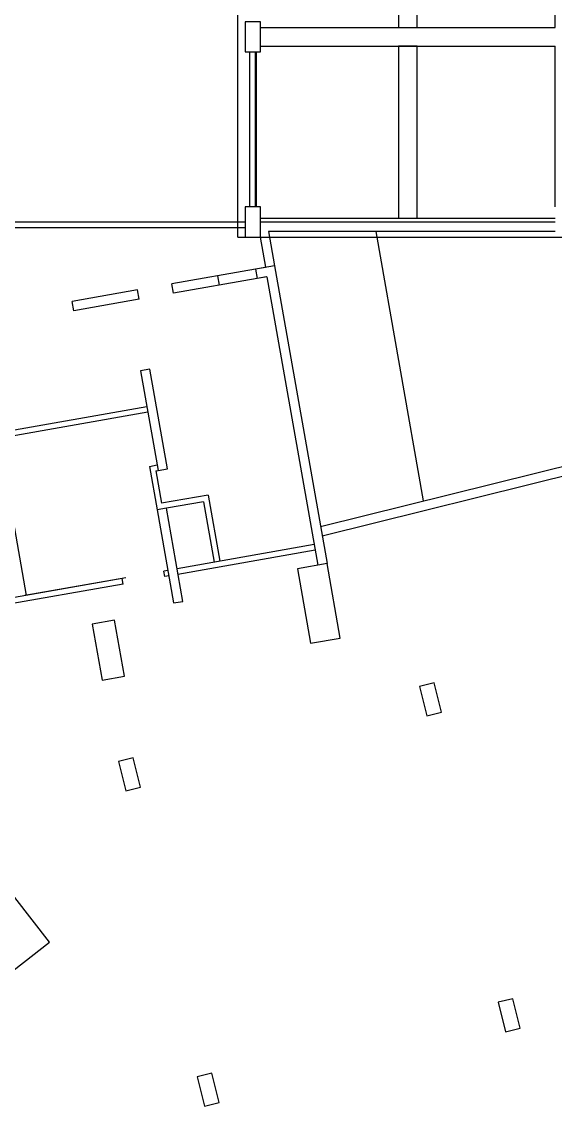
# Model space of a CAD drawing. Header units: metres. Extents: x -681087 to 1033303, y 74272 to 2630761.
# Drawn here: x 82328 to 96441, y 2307616 to 2336304 of the extents above; entities that cross this region are included whole.
import ezdxf

# ---------------------------------------------------------------- set-up
doc = ezdxf.new("R2010")
doc.units = ezdxf.units.M
for name, color, linetype in [('SKELETON_CLEAN', 7, 'Continuous'), ('SKELETON_ISOLATED', 1, 'Continuous'), ('SKELETON_ORIGINAL', 8, 'Continuous')]:
    doc.layers.add(name, color=color, linetype=linetype)

msp = doc.modelspace()

# ---------------------------------------------------------------- linework, layer by layer
at = {"layer": 'SKELETON_CLEAN'}
for p, q in [((88041, 2330604), (88041, 2387304)), ((92291, 2344052), (92291, 2336154)), ((92791, 2336154), (92791, 2344052)), ((96441, 2336154), (96441, 2344052)), ((88641, 2336304), (88241, 2336304)), ((88241, 2336304), (88241, 2335504)), ((88641, 2335504), (88641, 2336304)), ((88641, 2336154), (96441, 2336154)), ((92291, 2336154), (92791, 2336154)), ((88641, 2335654), (96441, 2335654)), ((92791, 2335654), (92291, 2335654)), ((92291, 2335654), (92291, 2331104)), ((92791, 2331104), (92791, 2335654)), ((96441, 2331404), (96441, 2335654)), ((88241, 2335504), (88641, 2335504)), ((88641, 2331404), (88241, 2331404)), ((88241, 2331404), (88241, 2330604)), ((88641, 2330604), (88641, 2331404)), ((92291, 2331104), (92791, 2331104)), ((88859, 2330754), (89018, 2329849)), ((96441, 2330754), (88859, 2330754)), ((88041, 2330604), (98375, 2330604)), ((88241, 2330604), (88641, 2330604)), ((88631, 2330604), (88772, 2329808)), ((88772, 2329806), (88511, 2329760)), ((89018, 2329849), (88664, 2329787)), ((89018, 2329849), (90407, 2321971)), ((88511, 2329760), (86295, 2329369)), ((88554, 2329514), (86339, 2329123)), ((88511, 2329760), (88554, 2329514)), ((85389, 2329209), (83666, 2328905)), ((85433, 2328963), (85389, 2329209)), ((86339, 2329123), (86295, 2329369)), ((85433, 2328963), (83709, 2328659)), ((83709, 2328659), (83666, 2328905)), ((85718, 2327115), (85472, 2327071)), ((85472, 2327071), (85937, 2324432)), ((86183, 2324475), (85718, 2327115)), ((85639, 2326121), (81543, 2325398)), ((85665, 2325973), (81716, 2325277)), ((81716, 2325277), (82447, 2321131)), ((90234, 2322948), (99842, 2325343)), ((90277, 2322701), (100145, 2325161)), ((85704, 2324543), (85911, 2324580)), ((85704, 2324543), (85907, 2323391)), ((85878, 2324422), (85937, 2324432)), ((85878, 2324422), (86029, 2323565)), ((85937, 2324432), (86183, 2324475)), ((87260, 2323782), (86029, 2323565)), ((87260, 2323782), (87568, 2322034)), ((87138, 2323608), (86154, 2323434)), ((87138, 2323608), (87421, 2322008)), ((86154, 2323434), (85907, 2323391)), ((85907, 2323391), (86342, 2320929)), ((86588, 2320972), (86154, 2323434)), ((86190, 2321791), (86091, 2321773)), ((86117, 2321626), (86091, 2321773)), ((90407, 2321971), (89620, 2321832)), ((89620, 2321832), (89967, 2319862)), ((90755, 2320001), (90407, 2321971)), ((84988, 2321579), (75933, 2319982)), ((85014, 2321431), (84988, 2321579)), ((86216, 2321643), (86117, 2321626)), ((85014, 2321431), (75959, 2319834)), ((86342, 2320929), (86588, 2320972)), ((84782, 2320471), (84191, 2320367)), ((84191, 2320367), (84452, 2318890)), ((85043, 2318994), (84782, 2320471)), ((89967, 2319862), (90755, 2320001)), ((84452, 2318890), (85043, 2318994)), ((93234, 2318817), (92846, 2318721)), ((92846, 2318721), (93039, 2317944)), ((93428, 2318041), (93234, 2318817)), ((93039, 2317944), (93428, 2318041)), ((85278, 2316834), (84889, 2316737)), ((84889, 2316737), (85083, 2315961)), ((85471, 2316057), (85278, 2316834)), ((85083, 2315961), (85471, 2316057)), ((83065, 2311960), (80369, 2315410)), ((78612, 2308481), (83065, 2311960)), ((95317, 2310463), (94929, 2310367)), ((94929, 2310367), (95122, 2309590)), ((95510, 2309687), (95317, 2310463)), ((95122, 2309590), (95510, 2309687)), ((87358, 2308489), (86970, 2308392)), ((86970, 2308392), (87164, 2307616)), ((87552, 2307713), (87358, 2308489)), ((87164, 2307616), (87552, 2307713))]:
    msp.add_line(p, q, dxfattribs=at)
at = {"layer": 'SKELETON_ISOLATED'}
for p, q in [((88366, 2331404), (88366, 2335504)), ((88528, 2331404), (88528, 2335504)), ((88241, 2331004), (80441, 2331004)), ((88641, 2331104), (96441, 2331104)), ((96441, 2331004), (88641, 2331004)), ((88241, 2330854), (80441, 2330854)), ((92957, 2323627), (91700, 2330754)), ((87507, 2329583), (87550, 2329337)), ((88791, 2329555), (88606, 2329523)), ((88815, 2329560), (90161, 2321927)), ((90065, 2322474), (86436, 2321834)), ((90091, 2322326), (86462, 2321686)), ((85085, 2321597), (82411, 2321126))]:
    msp.add_line(p, q, dxfattribs=at)
at = {"layer": 'SKELETON_ORIGINAL'}
for p, q in [((88041, 2330604), (88041, 2387304)), ((92291, 2344052), (92291, 2336154)), ((92791, 2336154), (92791, 2344052)), ((96441, 2336154), (96441, 2344052)), ((88641, 2336304), (88241, 2336304)), ((88241, 2336304), (88241, 2335504)), ((88641, 2335504), (88641, 2336304)), ((88641, 2336154), (96441, 2336154)), ((92291, 2336154), (92791, 2336154)), ((88641, 2335654), (96441, 2335654)), ((92791, 2335654), (92291, 2335654)), ((92291, 2335654), (92291, 2331104)), ((92791, 2331104), (92791, 2335654)), ((96441, 2331404), (96441, 2335654)), ((88241, 2335504), (88641, 2335504)), ((88366, 2331404), (88366, 2335504)), ((88516, 2331404), (88516, 2335504)), ((88541, 2331404), (88541, 2335504)), ((88641, 2331404), (88241, 2331404)), ((88241, 2331404), (88241, 2330604)), ((88641, 2330604), (88641, 2331404)), ((88241, 2331004), (80441, 2331004)), ((88641, 2331104), (96441, 2331104)), ((96441, 2331004), (88641, 2331004)), ((92291, 2331104), (92791, 2331104)), ((88241, 2330854), (80441, 2330854)), ((88859, 2330754), (89018, 2329849)), ((96441, 2330754), (88859, 2330754)), ((92957, 2323627), (91700, 2330754)), ((88041, 2330604), (98375, 2330604)), ((88241, 2330604), (88641, 2330604)), ((88631, 2330604), (88772, 2329808)), ((88772, 2329806), (88511, 2329760)), ((89018, 2329849), (88664, 2329787)), ((89018, 2329849), (90407, 2321971)), ((88511, 2329760), (86295, 2329369)), ((88554, 2329514), (86339, 2329123)), ((87507, 2329583), (87550, 2329337)), ((88511, 2329760), (88554, 2329514)), ((88766, 2329551), (88554, 2329514)), ((88815, 2329560), (88658, 2329532)), ((88815, 2329560), (90161, 2321927)), ((85389, 2329209), (83666, 2328905)), ((85433, 2328963), (85389, 2329209)), ((86339, 2329123), (86295, 2329369)), ((85433, 2328963), (83709, 2328659)), ((83709, 2328659), (83666, 2328905)), ((85718, 2327115), (85472, 2327071)), ((85472, 2327071), (85937, 2324432)), ((86183, 2324475), (85718, 2327115)), ((85639, 2326121), (81543, 2325398)), ((85665, 2325973), (81716, 2325277)), ((81716, 2325277), (82447, 2321131)), ((90234, 2322948), (99842, 2325343)), ((90277, 2322701), (100145, 2325161)), ((85704, 2324543), (85911, 2324580)), ((85704, 2324543), (85907, 2323391)), ((85878, 2324422), (85937, 2324432)), ((85878, 2324422), (86029, 2323565)), ((85937, 2324432), (86183, 2324475)), ((87260, 2323782), (86029, 2323565)), ((87260, 2323782), (87568, 2322034)), ((87138, 2323608), (86154, 2323434)), ((87138, 2323608), (87421, 2322008)), ((86154, 2323434), (85907, 2323391)), ((85907, 2323391), (86342, 2320929)), ((86588, 2320972), (86154, 2323434)), ((90065, 2322474), (86436, 2321834)), ((90091, 2322326), (86462, 2321686)), ((86190, 2321791), (86091, 2321773)), ((86117, 2321626), (86091, 2321773)), ((90407, 2321971), (89620, 2321832)), ((89620, 2321832), (89967, 2319862)), ((90755, 2320001), (90407, 2321971)), ((84988, 2321579), (75933, 2319982)), ((85085, 2321597), (82411, 2321126)), ((85014, 2321431), (84988, 2321579)), ((86216, 2321643), (86117, 2321626)), ((85014, 2321431), (75959, 2319834)), ((86342, 2320929), (86588, 2320972)), ((84782, 2320471), (84191, 2320367)), ((84191, 2320367), (84452, 2318890)), ((85043, 2318994), (84782, 2320471)), ((89967, 2319862), (90755, 2320001)), ((84452, 2318890), (85043, 2318994)), ((93234, 2318817), (92846, 2318721)), ((92846, 2318721), (93039, 2317944)), ((93428, 2318041), (93234, 2318817)), ((93039, 2317944), (93428, 2318041)), ((85278, 2316834), (84889, 2316737)), ((84889, 2316737), (85083, 2315961)), ((85471, 2316057), (85278, 2316834)), ((85083, 2315961), (85471, 2316057)), ((83065, 2311960), (80369, 2315410)), ((78612, 2308481), (83065, 2311960)), ((95317, 2310463), (94929, 2310367)), ((94929, 2310367), (95122, 2309590)), ((95510, 2309687), (95317, 2310463)), ((95122, 2309590), (95510, 2309687)), ((87358, 2308489), (86970, 2308392)), ((86970, 2308392), (87164, 2307616)), ((87552, 2307713), (87358, 2308489)), ((87164, 2307616), (87552, 2307713))]:
    msp.add_line(p, q, dxfattribs=at)

doc.saveas('drawing.dxf')
